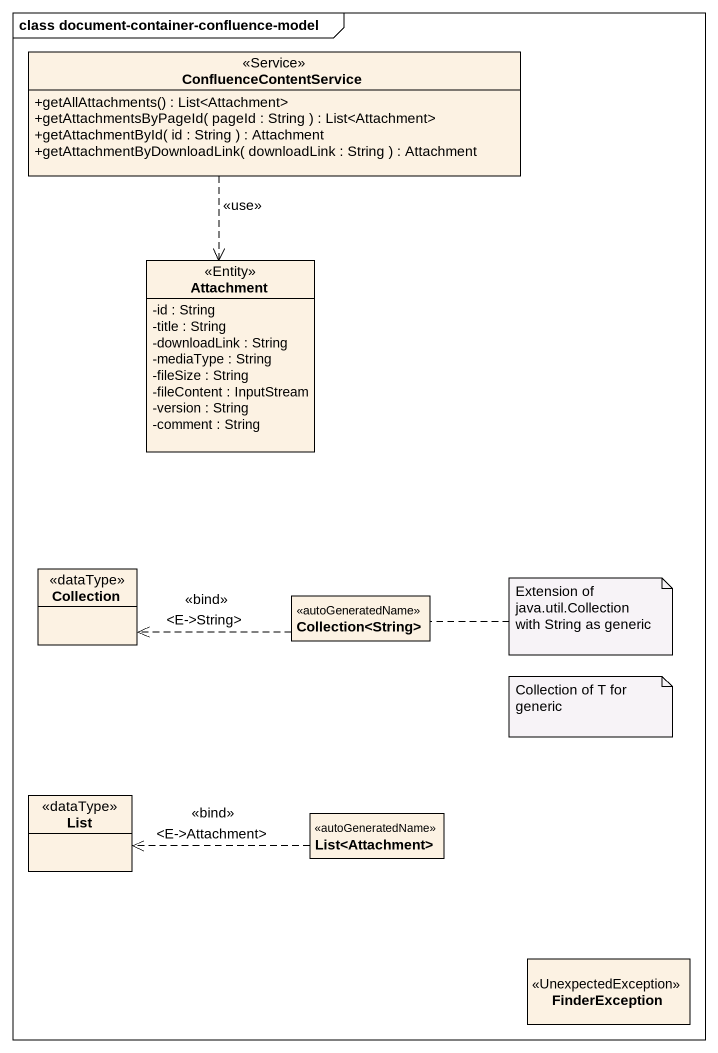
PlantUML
@startuml
mainframe class document-container-confluence-model
hide circle
hide empty members
skinparam classAttributeIconSize 0
class ConfluenceContentService <<Service>> {
  +getAllAttachments() : List<Attachment>
  +getAttachmentsByPageId( pageId : String ) : List<Attachment>
  +getAttachmentById( id : String ) : Attachment
  +getAttachmentByDownloadLink( downloadLink : String ) : Attachment
}
class Attachment <<Entity>> {
  -id : String
  -title : String
  -downloadLink : String
  -mediaType : String
  -fileSize : String
  -fileContent : InputStream
  -version : String
  -comment : String
}
class Collection <<dataType>>
class "Collection<String>" as Collection_String <<autoGeneratedName>>
class List <<dataType>>
class "List<Attachment>" as List_Attachment <<autoGeneratedName>>
class FinderException <<UnexpectedException>>
ConfluenceContentService ..> Attachment : <<use>>
Collection_String .left.> Collection : <<bind>>\n<E->String>
List_Attachment .left.> List : <<bind>>\n<E->Attachment>
note right of Collection_String : Extension of java.util.Collection with String as generic
note as N2
  Collection of T for generic
end note
@enduml
